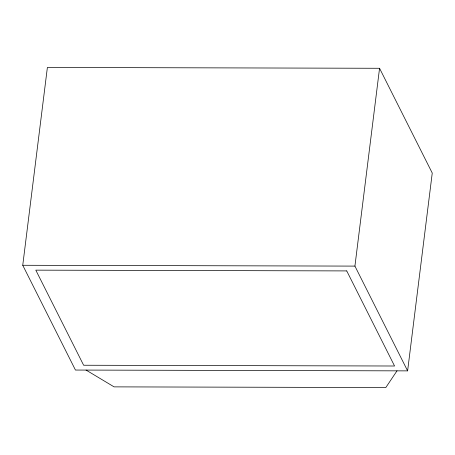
<?xml version="1.0" encoding="UTF-8"?>
<svg xmlns="http://www.w3.org/2000/svg" width="455" height="455" viewBox="0 0 455 455"><rect width="100%" height="100%" fill="white"/><g stroke="black" fill="none" stroke-linecap="round" stroke-linejoin="round"><path stroke-width="0.68" d="M22.75 265.276L47.383 67.454L379.555 68.278L432.25 173.048L407.617 370.876L75.445 370.051L22.75 265.276L354.923 266.101L407.617 370.876M354.923 266.101L379.555 68.278M396.999 370.848L385.812 387.546L114.097 386.875L86.069 370.074M346.738 270.913L35.803 270.145L83.635 365.24L394.565 366.008L346.738 270.913"/></g></svg>
